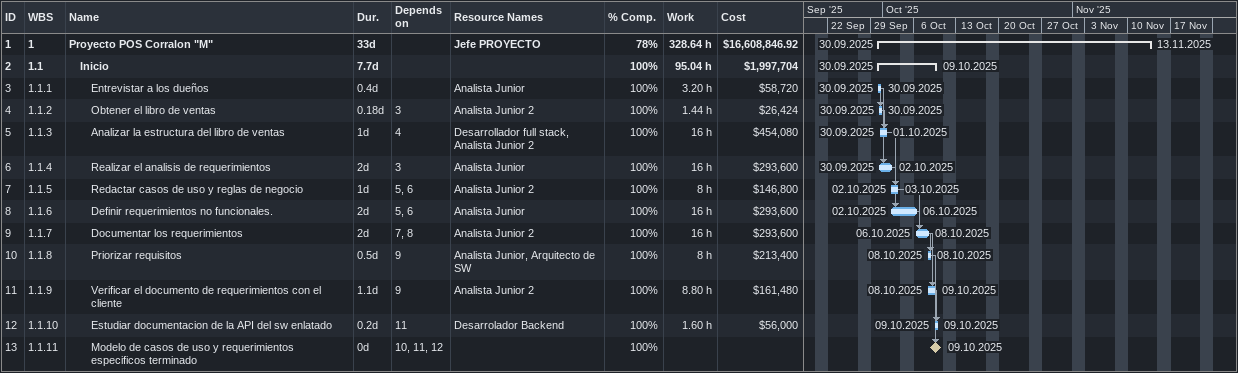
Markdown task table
| ID | WBS | Task | Duration | Start | Finish | Predecessors | Resources | % complete | Work (h) | Cost ($) |
|---|---|---|---|---|---|---|---|---|---|---|
| 1 | 1 | **Proyecto POS Corralon "M"** | 33d | 2025-09-30 | 2025-11-13 |  | Jefe PROYECTO | 78 | 328.64 | 16608846.92 |
| 2 | 1.1 | **Inicio** | 7.7d | 2025-09-30 | 2025-10-09 |  |  | 100 | 95.04 | 1997704 |
| 3 | 1.1.1 | Entrevistar a los dueños | 0.4d | 2025-09-30 | 2025-09-30 |  | Analista Junior | 100 | 3.20 | 58720 |
| 4 | 1.1.2 | Obtener el libro de ventas | 0.18d | 2025-09-30 | 2025-09-30 | 3 | Analista Junior 2 | 100 | 1.44 | 26424 |
| 5 | 1.1.3 | Analizar la estructura del libro de ventas | 1d | 2025-09-30 | 2025-10-01 | 4 | Desarrollador full stack, Analista Junior 2 | 100 | 16 | 454080 |
| 6 | 1.1.4 | Realizar el analisis de requerimientos | 2d | 2025-09-30 | 2025-10-02 | 3 | Analista Junior | 100 | 16 | 293600 |
| 7 | 1.1.5 | Redactar casos de uso y reglas de negocio | 1d | 2025-10-02 | 2025-10-03 | 5, 6 | Analista Junior 2 | 100 | 8 | 146800 |
| 8 | 1.1.6 | Definir requerimientos no funcionales. | 2d | 2025-10-02 | 2025-10-06 | 5, 6 | Analista Junior | 100 | 16 | 293600 |
| 9 | 1.1.7 | Documentar los requerimientos | 2d | 2025-10-06 | 2025-10-08 | 7, 8 | Analista Junior 2 | 100 | 16 | 293600 |
| 10 | 1.1.8 | Priorizar requisitos | 0.5d | 2025-10-08 | 2025-10-08 | 9 | Analista Junior, Arquitecto de SW | 100 | 8 | 213400 |
| 11 | 1.1.9 | Verificar el documento de requerimientos con el cliente | 1.1d | 2025-10-08 | 2025-10-09 | 9 | Analista Junior 2 | 100 | 8.80 | 161480 |
| 12 | 1.1.10 | Estudiar documentacion de la API del sw enlatado | 0.2d | 2025-10-09 | 2025-10-09 | 11 | Desarrolador Backend | 100 | 1.60 | 56000 |
| 13 | 1.1.11 | Modelo de casos de uso y requerimientos especificos terminado | 0d | 2025-10-09 | 2025-10-09 | 10, 11, 12 |  | 100 |  |  |
